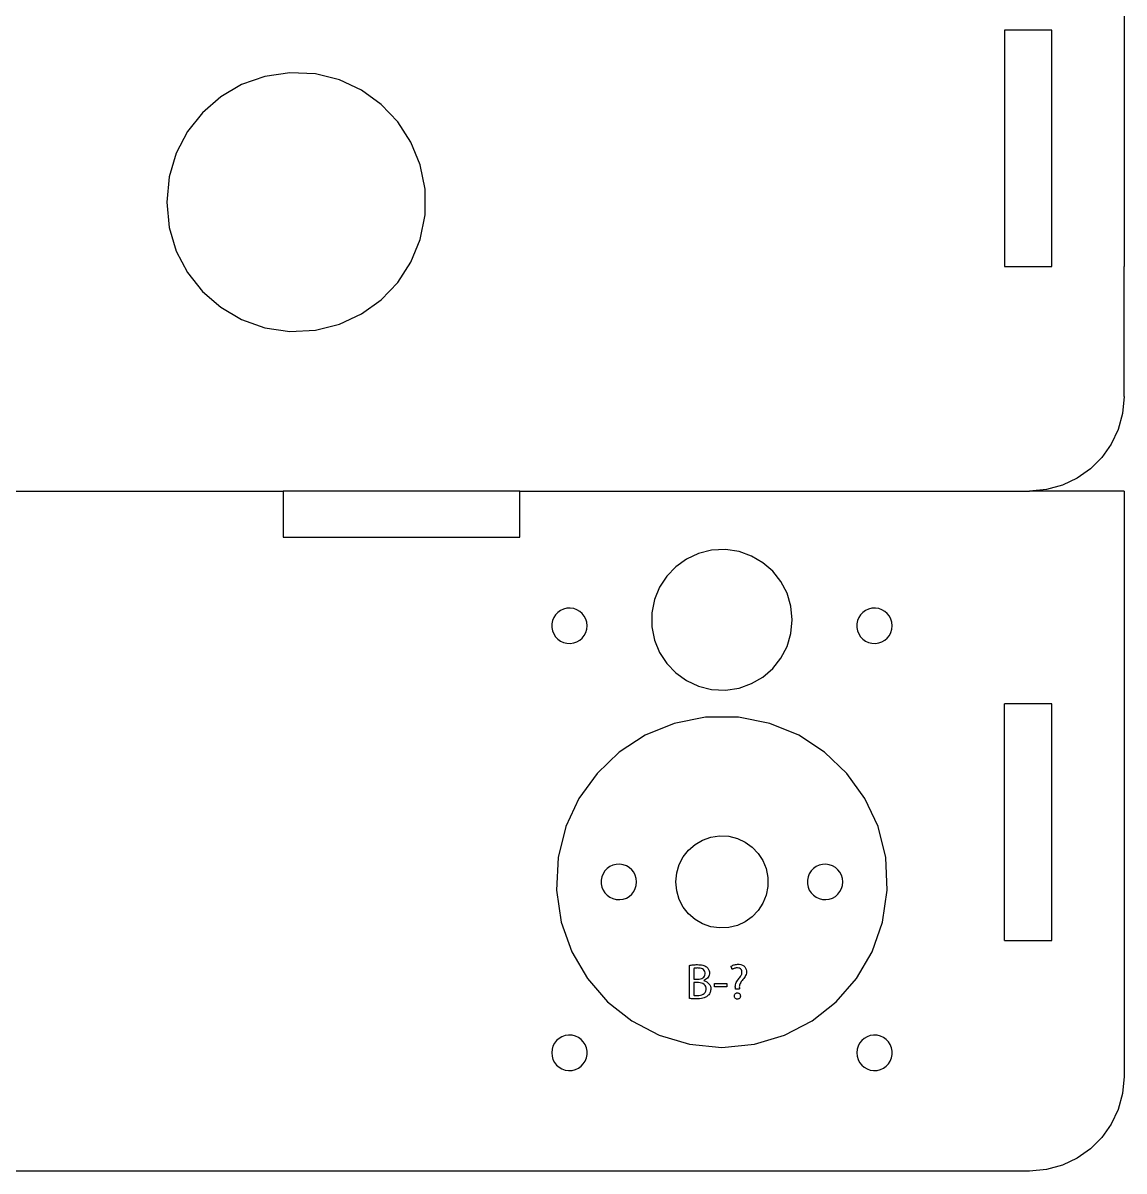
# Model space of a CAD drawing. Header units: metres. Extents: x -26 to 521, y 602 to 1019.
# Drawn here: x 427.9 to 521, y 655.7 to 752.7 of the extents above; entities that cross this region are included whole.
import ezdxf

# ---------------------------------------------------------------- set-up
doc = ezdxf.new("R2010")
doc.units = ezdxf.units.M

msp = doc.modelspace()

# ---------------------------------------------------------------- linework, layer by layer
at = {"layer": 'COMPONENT1'}
for p, q in [((520.981, 759.151), (520.981, 732.151)), ((514.881, 752.151), (510.882, 752.151)), ((510.882, 752.151), (510.882, 732.151)), ((514.881, 732.151), (514.881, 752.151)), ((448.325, 748.227), (446.366, 747.534)), ((450.435, 748.538), (448.325, 748.227)), ((452.6, 748.433), (450.435, 748.538)), ((454.64, 747.926), (452.6, 748.433)), ((456.509, 747.056), (454.64, 747.926)), ((446.366, 747.534), (444.598, 746.499)), ((458.166, 745.866), (456.509, 747.056)), ((444.598, 746.499), (443.061, 745.162)), ((459.572, 744.393), (458.166, 745.866)), ((443.061, 745.162), (441.796, 743.564)), ((460.686, 742.679), (459.572, 744.393)), ((441.796, 743.564), (440.843, 741.744)), ((461.469, 740.764), (460.686, 742.679)), ((440.843, 741.744), (440.241, 739.743)), ((461.879, 738.687), (461.469, 740.764)), ((440.241, 739.743), (440.032, 737.601)), ((461.879, 736.515), (461.879, 738.687)), ((440.032, 737.601), (440.241, 735.459)), ((461.469, 734.439), (461.879, 736.515)), ((440.241, 735.459), (440.843, 733.459)), ((460.686, 732.524), (461.469, 734.439)), ((440.843, 733.459), (441.796, 731.639)), ((459.572, 730.81), (460.686, 732.524)), ((510.882, 732.151), (514.881, 732.151)), ((520.981, 721.151), (520.981, 732.151)), ((441.796, 731.639), (443.061, 730.041)), ((458.166, 729.337), (459.572, 730.81)), ((443.061, 730.041), (444.598, 728.704)), ((456.509, 728.146), (458.166, 729.337)), ((444.598, 728.704), (446.366, 727.669)), ((446.366, 727.669), (448.325, 726.976)), ((452.6, 726.77), (454.64, 727.277)), ((454.64, 727.277), (456.509, 728.146)), ((448.325, 726.976), (450.435, 726.665)), ((450.435, 726.665), (452.6, 726.77)), ((520.981, 721.151), (520.852, 719.713)), ((520.852, 719.713), (520.481, 718.36)), ((520.481, 718.36), (519.889, 717.113)), ((519.889, 717.113), (519.1, 715.997)), ((519.1, 715.997), (518.136, 715.033)), ((518.136, 715.033), (517.019, 714.243)), ((517.019, 714.243), (515.773, 713.652)), ((389.426, 713.151), (449.885, 713.151)), ((449.885, 713.151), (449.885, 709.251)), ((469.885, 713.151), (449.885, 713.151)), ((469.885, 709.251), (469.885, 713.151)), ((469.885, 713.151), (502.981, 713.151)), ((502.981, 713.151), (512.981, 713.151)), ((514.419, 713.28), (512.981, 713.151)), ((520.981, 713.151), (512.981, 713.151)), ((515.773, 713.652), (514.419, 713.28)), ((520.981, 713.151), (520.981, 702.151)), ((449.885, 709.251), (469.885, 709.251)), ((484.994, 707.878), (483.979, 707.405)), ((486.103, 708.153), (484.994, 707.878)), ((487.279, 708.21), (486.103, 708.153)), ((488.426, 708.041), (487.279, 708.21)), ((489.49, 707.665), (488.426, 708.041)), ((483.979, 707.405), (483.078, 706.758)), ((490.451, 707.102), (489.49, 707.665)), ((491.286, 706.376), (490.451, 707.102)), ((482.315, 705.958), (481.709, 705.027)), ((483.078, 706.758), (482.315, 705.958)), ((491.973, 705.507), (491.286, 706.376)), ((481.709, 705.027), (481.284, 703.986)), ((492.491, 704.519), (491.973, 705.507)), ((481.284, 703.986), (481.061, 702.858)), ((492.818, 703.432), (492.491, 704.519)), ((473.326, 703.063), (473.099, 702.9)), ((473.582, 703.182), (473.326, 703.063)), ((473.861, 703.251), (473.582, 703.182)), ((474.158, 703.266), (473.861, 703.251)), ((474.447, 703.223), (474.158, 703.266)), ((474.715, 703.128), (474.447, 703.223)), ((474.957, 702.987), (474.715, 703.128)), ((492.932, 702.268), (492.818, 703.432)), ((499.124, 703.063), (498.897, 702.9)), ((499.38, 703.182), (499.124, 703.063)), ((499.66, 703.251), (499.38, 703.182)), ((499.956, 703.266), (499.66, 703.251)), ((500.245, 703.223), (499.956, 703.266)), ((500.514, 703.128), (500.245, 703.223)), ((500.756, 702.987), (500.514, 703.128)), ((472.646, 702.201), (472.59, 701.917)), ((472.753, 702.463), (472.646, 702.201)), ((472.906, 702.698), (472.753, 702.463)), ((473.099, 702.9), (472.906, 702.698)), ((475.168, 702.803), (474.957, 702.987)), ((475.341, 702.584), (475.168, 702.803)), ((475.472, 702.335), (475.341, 702.584)), ((475.554, 702.061), (475.472, 702.335)), ((475.583, 701.768), (475.554, 702.061)), ((481.061, 702.858), (481.061, 701.677)), ((492.818, 701.104), (492.932, 702.268)), ((498.445, 702.201), (498.389, 701.917)), ((498.552, 702.463), (498.445, 702.201)), ((498.705, 702.698), (498.552, 702.463)), ((498.897, 702.9), (498.705, 702.698)), ((500.966, 702.803), (500.756, 702.987)), ((501.14, 702.584), (500.966, 702.803)), ((501.27, 702.335), (501.14, 702.584)), ((501.353, 702.061), (501.27, 702.335)), ((501.381, 701.768), (501.353, 702.061)), ((520.981, 702.151), (520.981, 701.651)), ((472.59, 701.917), (472.59, 701.619)), ((472.59, 701.619), (472.646, 701.334)), ((472.646, 701.334), (472.753, 701.072)), ((472.753, 701.072), (472.906, 700.837)), ((475.341, 700.951), (475.472, 701.2)), ((475.472, 701.2), (475.554, 701.474)), ((475.554, 701.474), (475.583, 701.768)), ((481.061, 701.677), (481.284, 700.549)), ((492.491, 700.017), (492.818, 701.104)), ((498.389, 701.917), (498.389, 701.619)), ((498.389, 701.619), (498.445, 701.334)), ((498.445, 701.334), (498.552, 701.072)), ((498.552, 701.072), (498.705, 700.837)), ((501.14, 700.951), (501.27, 701.2)), ((501.27, 701.2), (501.353, 701.474)), ((501.353, 701.474), (501.381, 701.768)), ((520.981, 701.651), (520.981, 695.151)), ((472.906, 700.837), (473.099, 700.636)), ((473.099, 700.636), (473.326, 700.473)), ((473.326, 700.473), (473.582, 700.353)), ((473.582, 700.353), (473.861, 700.284)), ((473.861, 700.284), (474.158, 700.27)), ((474.158, 700.27), (474.447, 700.312)), ((474.447, 700.312), (474.715, 700.407)), ((474.715, 700.407), (474.957, 700.549)), ((474.957, 700.549), (475.168, 700.732)), ((475.168, 700.732), (475.341, 700.951)), ((481.284, 700.549), (481.709, 699.508)), ((498.705, 700.837), (498.897, 700.636)), ((498.897, 700.636), (499.124, 700.473)), ((499.124, 700.473), (499.38, 700.353)), ((499.38, 700.353), (499.66, 700.284)), ((499.66, 700.284), (499.956, 700.27)), ((499.956, 700.27), (500.245, 700.312)), ((500.245, 700.312), (500.514, 700.407)), ((500.514, 700.407), (500.756, 700.549)), ((500.756, 700.549), (500.966, 700.732)), ((500.966, 700.732), (501.14, 700.951)), ((481.709, 699.508), (482.315, 698.577)), ((491.973, 699.028), (492.491, 700.017)), ((482.315, 698.577), (483.078, 697.777)), ((490.451, 697.433), (491.286, 698.159)), ((491.286, 698.159), (491.973, 699.028)), ((483.078, 697.777), (483.979, 697.13)), ((489.49, 696.871), (490.451, 697.433)), ((483.979, 697.13), (484.994, 696.658)), ((484.994, 696.658), (486.103, 696.382)), ((486.103, 696.382), (487.279, 696.325)), ((487.279, 696.325), (488.426, 696.494)), ((488.426, 696.494), (489.49, 696.871)), ((514.881, 695.151), (510.882, 695.151)), ((510.882, 675.151), (510.882, 695.151)), ((514.881, 675.151), (514.881, 695.151)), ((520.981, 695.151), (520.981, 663.651)), ((482.939, 693.508), (480.49, 692.508)), ((485.594, 694.033), (482.939, 693.508)), ((488.371, 694.033), (485.594, 694.033)), ((491.026, 693.508), (488.371, 694.033)), ((493.474, 692.508), (491.026, 693.508)), ((480.49, 692.508), (478.299, 691.084)), ((495.666, 691.084), (493.474, 692.508)), ((478.299, 691.084), (476.416, 689.286)), ((497.548, 689.286), (495.666, 691.084)), ((476.416, 689.286), (474.893, 687.167)), ((499.071, 687.167), (497.548, 689.286)), ((474.893, 687.167), (473.782, 684.778)), ((500.182, 684.778), (499.071, 687.167)), ((473.782, 684.778), (473.134, 682.17)), ((500.83, 682.17), (500.182, 684.778)), ((484.708, 683.27), (485.338, 683.639)), ((485.338, 683.639), (486.036, 683.886)), ((486.036, 683.886), (486.788, 683.997)), ((486.788, 683.997), (487.559, 683.959)), ((487.559, 683.959), (488.285, 683.778)), ((488.285, 683.778), (488.951, 683.469)), ((483.711, 682.225), (484.161, 682.794)), ((484.161, 682.794), (484.708, 683.27)), ((488.951, 683.469), (489.541, 683.045)), ((489.541, 683.045), (490.042, 682.52)), ((473.134, 682.17), (472.999, 679.402)), ((483.371, 681.577), (483.711, 682.225)), ((490.042, 682.52), (490.438, 681.91)), ((490.438, 681.91), (490.717, 681.228)), ((500.965, 679.402), (500.83, 682.17)), ((476.939, 680.797), (476.832, 680.535)), ((477.091, 681.032), (476.939, 680.797)), ((477.284, 681.233), (477.091, 681.032)), ((477.511, 681.397), (477.284, 681.233)), ((477.767, 681.516), (477.511, 681.397)), ((478.047, 681.585), (477.767, 681.516)), ((478.343, 681.6), (478.047, 681.585)), ((478.632, 681.557), (478.343, 681.6)), ((478.9, 681.462), (478.632, 681.557)), ((479.143, 681.32), (478.9, 681.462)), ((479.353, 681.137), (479.143, 681.32)), ((479.526, 680.918), (479.353, 681.137)), ((479.657, 680.669), (479.526, 680.918)), ((479.739, 680.395), (479.657, 680.669)), ((483.082, 680.101), (483.157, 680.864)), ((483.157, 680.864), (483.371, 681.577)), ((490.717, 681.228), (490.863, 680.488)), ((494.367, 680.797), (494.26, 680.535)), ((494.52, 681.032), (494.367, 680.797)), ((494.712, 681.233), (494.52, 681.032)), ((494.939, 681.397), (494.712, 681.233)), ((495.195, 681.516), (494.939, 681.397)), ((495.475, 681.585), (495.195, 681.516)), ((495.771, 681.6), (495.475, 681.585)), ((496.06, 681.557), (495.771, 681.6)), ((496.329, 681.462), (496.06, 681.557)), ((496.571, 681.32), (496.329, 681.462)), ((496.781, 681.137), (496.571, 681.32)), ((496.955, 680.918), (496.781, 681.137)), ((497.085, 680.669), (496.955, 680.918)), ((497.168, 680.395), (497.085, 680.669)), ((476.832, 680.535), (476.775, 680.25)), ((476.775, 680.25), (476.775, 679.953)), ((476.775, 679.953), (476.832, 679.668)), ((479.657, 679.534), (479.739, 679.808)), ((479.768, 680.101), (479.739, 680.395)), ((479.739, 679.808), (479.768, 680.101)), ((483.157, 679.338), (483.082, 680.101)), ((490.863, 679.715), (490.717, 678.975)), ((490.863, 680.488), (490.863, 679.715)), ((494.26, 680.535), (494.204, 680.25)), ((494.204, 680.25), (494.204, 679.953)), ((494.204, 679.953), (494.26, 679.668)), ((497.085, 679.534), (497.168, 679.808)), ((497.196, 680.101), (497.168, 680.395)), ((497.168, 679.808), (497.196, 680.101)), ((472.999, 679.402), (473.397, 676.704)), ((476.832, 679.668), (476.939, 679.406)), ((476.939, 679.406), (477.091, 679.171)), ((477.091, 679.171), (477.284, 678.969)), ((477.284, 678.969), (477.511, 678.806)), ((477.511, 678.806), (477.767, 678.687)), ((478.632, 678.646), (478.9, 678.741)), ((478.9, 678.741), (479.143, 678.883)), ((479.143, 678.883), (479.353, 679.066)), ((479.353, 679.066), (479.526, 679.285)), ((479.526, 679.285), (479.657, 679.534)), ((483.371, 678.626), (483.157, 679.338)), ((490.717, 678.975), (490.438, 678.293)), ((494.26, 679.668), (494.367, 679.406)), ((494.367, 679.406), (494.52, 679.171)), ((494.52, 679.171), (494.712, 678.969)), ((494.712, 678.969), (494.939, 678.806)), ((494.939, 678.806), (495.195, 678.687)), ((496.06, 678.646), (496.329, 678.741)), ((496.329, 678.741), (496.571, 678.883)), ((496.571, 678.883), (496.781, 679.066)), ((496.781, 679.066), (496.955, 679.285)), ((496.955, 679.285), (497.085, 679.534)), ((500.567, 676.704), (500.965, 679.402)), ((477.767, 678.687), (478.047, 678.618)), ((478.047, 678.618), (478.343, 678.603)), ((478.343, 678.603), (478.632, 678.646)), ((483.711, 677.978), (483.371, 678.626)), ((484.161, 677.408), (483.711, 677.978)), ((490.438, 678.293), (490.042, 677.682)), ((495.195, 678.687), (495.475, 678.618)), ((495.475, 678.618), (495.771, 678.603)), ((495.771, 678.603), (496.06, 678.646)), ((484.708, 676.932), (484.161, 677.408)), ((485.338, 676.564), (484.708, 676.932)), ((489.541, 677.158), (488.951, 676.734)), ((490.042, 677.682), (489.541, 677.158)), ((473.397, 676.704), (474.283, 674.199)), ((486.036, 676.317), (485.338, 676.564)), ((486.788, 676.206), (486.036, 676.317)), ((487.559, 676.243), (486.788, 676.206)), ((488.285, 676.424), (487.559, 676.243)), ((488.951, 676.734), (488.285, 676.424)), ((499.681, 674.199), (500.567, 676.704)), ((510.882, 675.151), (514.881, 675.151)), ((474.283, 674.199), (475.607, 671.939)), ((498.358, 671.939), (499.681, 674.199)), ((475.607, 671.939), (477.316, 669.974)), ((496.649, 669.974), (498.358, 671.939)), ((477.316, 669.974), (479.359, 668.357)), ((494.605, 668.357), (496.649, 669.974)), ((479.359, 668.357), (481.685, 667.138)), ((492.279, 667.138), (494.605, 668.357)), ((473.719, 667.106), (473.45, 667.011)), ((474.008, 667.149), (473.719, 667.106)), ((474.304, 667.135), (474.008, 667.149)), ((474.584, 667.065), (474.304, 667.135)), ((474.84, 666.946), (474.584, 667.065)), ((481.685, 667.138), (484.244, 666.369)), ((489.721, 666.369), (492.279, 667.138)), ((499.517, 667.106), (499.249, 667.011)), ((499.807, 667.149), (499.517, 667.106)), ((500.103, 667.135), (499.807, 667.149)), ((500.382, 667.065), (500.103, 667.135)), ((500.638, 666.946), (500.382, 667.065)), ((472.694, 666.218), (472.611, 665.944)), ((472.824, 666.468), (472.694, 666.218)), ((472.998, 666.687), (472.824, 666.468)), ((473.208, 666.87), (472.998, 666.687)), ((473.45, 667.011), (473.208, 666.87)), ((475.067, 666.783), (474.84, 666.946)), ((475.259, 666.581), (475.067, 666.783)), ((475.412, 666.346), (475.259, 666.581)), ((475.519, 666.084), (475.412, 666.346)), ((484.244, 666.369), (486.982, 666.101)), ((486.982, 666.101), (489.721, 666.369)), ((498.492, 666.218), (498.41, 665.944)), ((498.623, 666.468), (498.492, 666.218)), ((498.796, 666.687), (498.623, 666.468)), ((499.007, 666.87), (498.796, 666.687)), ((499.249, 667.011), (499.007, 666.87)), ((500.865, 666.783), (500.638, 666.946)), ((501.058, 666.581), (500.865, 666.783)), ((501.211, 666.346), (501.058, 666.581)), ((501.318, 666.084), (501.211, 666.346)), ((472.611, 665.944), (472.583, 665.651)), ((472.583, 665.651), (472.611, 665.358)), ((472.611, 665.358), (472.694, 665.084)), ((475.412, 664.956), (475.519, 665.218)), ((475.575, 665.8), (475.519, 666.084)), ((475.519, 665.218), (475.575, 665.502)), ((475.575, 665.502), (475.575, 665.8)), ((498.41, 665.944), (498.381, 665.651)), ((498.381, 665.651), (498.41, 665.358)), ((498.41, 665.358), (498.492, 665.084)), ((501.211, 664.956), (501.318, 665.218)), ((501.374, 665.8), (501.318, 666.084)), ((501.318, 665.218), (501.374, 665.502)), ((501.374, 665.502), (501.374, 665.8)), ((472.694, 665.084), (472.824, 664.834)), ((472.824, 664.834), (472.998, 664.615)), ((472.998, 664.615), (473.208, 664.432)), ((473.208, 664.432), (473.45, 664.29)), ((473.45, 664.29), (473.719, 664.195)), ((473.719, 664.195), (474.008, 664.153)), ((474.008, 664.153), (474.304, 664.167)), ((474.304, 664.167), (474.584, 664.237)), ((474.584, 664.237), (474.84, 664.356)), ((474.84, 664.356), (475.067, 664.519)), ((475.067, 664.519), (475.259, 664.721)), ((475.259, 664.721), (475.412, 664.956)), ((498.492, 665.084), (498.623, 664.834)), ((498.623, 664.834), (498.796, 664.615)), ((498.796, 664.615), (499.007, 664.432)), ((499.007, 664.432), (499.249, 664.29)), ((499.249, 664.29), (499.517, 664.195)), ((499.517, 664.195), (499.807, 664.153)), ((499.807, 664.153), (500.103, 664.167)), ((500.103, 664.167), (500.382, 664.237)), ((500.382, 664.237), (500.638, 664.356)), ((500.638, 664.356), (500.865, 664.519)), ((500.865, 664.519), (501.058, 664.721)), ((501.058, 664.721), (501.211, 664.956)), ((520.981, 663.651), (520.852, 662.213)), ((520.852, 662.213), (520.481, 660.859)), ((520.481, 660.859), (519.889, 659.613)), ((519.889, 659.613), (519.1, 658.497)), ((519.1, 658.497), (518.136, 657.532)), ((518.136, 657.532), (517.019, 656.743)), ((517.019, 656.743), (515.773, 656.151)), ((512.981, 655.651), (418.176, 655.651)), ((514.419, 655.78), (512.981, 655.651)), ((515.773, 656.151), (514.419, 655.78))]:
    msp.add_line(p, q, dxfattribs=at)
at = {"layer": 'COMPONENT14'}
for p, q in [((484.236, 673.043), (484.3, 673.056)), ((484.236, 672.925), (484.236, 673.043)), ((484.236, 672.615), (484.236, 672.925)), ((484.3, 673.056), (484.372, 673.069)), ((484.372, 673.069), (484.45, 673.079)), ((484.45, 673.079), (484.534, 673.089)), ((484.534, 673.089), (484.621, 673.096)), ((484.621, 673.096), (484.713, 673.102)), ((484.713, 673.102), (484.806, 673.105)), ((484.806, 673.105), (484.9, 673.106)), ((484.9, 673.106), (485.027, 673.104)), ((485.027, 673.104), (485.147, 673.096)), ((485.147, 673.096), (485.257, 673.081)), ((485.257, 673.081), (485.357, 673.06)), ((485.357, 673.06), (485.448, 673.033)), ((485.448, 673.033), (485.531, 672.999)), ((485.531, 672.999), (485.606, 672.958)), ((485.606, 672.958), (485.675, 672.91)), ((485.675, 672.91), (485.73, 672.865)), ((487.755, 672.942), (487.773, 672.985)), ((487.769, 672.906), (487.755, 672.942)), ((487.786, 672.86), (487.769, 672.906)), ((487.773, 672.985), (487.835, 673.02)), ((487.835, 673.02), (487.903, 673.05)), ((487.903, 673.05), (487.976, 673.077)), ((487.976, 673.077), (488.054, 673.099)), ((488.054, 673.099), (488.135, 673.116)), ((488.135, 673.116), (488.218, 673.129)), ((488.218, 673.129), (488.302, 673.135)), ((488.302, 673.135), (488.424, 673.134)), ((488.424, 673.134), (488.582, 673.11)), ((488.582, 673.11), (488.717, 673.063)), ((488.717, 673.063), (488.828, 672.996)), ((488.828, 672.996), (488.917, 672.913)), ((488.917, 672.913), (488.984, 672.815)), ((484.236, 672.175), (484.236, 672.615)), ((484.236, 671.669), (484.236, 672.175)), ((484.623, 672.801), (484.604, 672.744)), ((484.604, 672.744), (484.604, 672.634)), ((484.604, 672.634), (484.604, 672.486)), ((484.604, 672.486), (484.604, 672.32)), ((484.604, 672.32), (484.604, 672.155)), ((484.604, 672.155), (484.604, 672.013)), ((484.604, 672.013), (484.604, 671.913)), ((484.649, 672.806), (484.623, 672.801)), ((484.68, 672.81), (484.649, 672.806)), ((484.715, 672.814), (484.68, 672.81)), ((484.754, 672.817), (484.715, 672.814)), ((484.799, 672.82), (484.754, 672.817)), ((484.85, 672.822), (484.799, 672.82)), ((484.906, 672.823), (484.85, 672.822)), ((485.01, 672.821), (484.906, 672.823)), ((485.133, 672.807), (485.01, 672.821)), ((485.243, 672.78), (485.133, 672.807)), ((485.169, 671.904), (485.276, 671.942)), ((485.339, 672.74), (485.243, 672.78)), ((485.276, 671.942), (485.366, 671.995)), ((485.419, 672.685), (485.339, 672.74)), ((485.366, 671.995), (485.44, 672.06)), ((485.481, 672.615), (485.419, 672.685)), ((485.44, 672.06), (485.496, 672.137)), ((485.525, 672.529), (485.481, 672.615)), ((485.496, 672.137), (485.533, 672.223)), ((485.549, 672.427), (485.525, 672.529)), ((485.533, 672.223), (485.551, 672.318)), ((485.551, 672.318), (485.549, 672.427)), ((485.756, 671.967), (485.679, 671.897)), ((485.73, 672.865), (485.778, 672.817)), ((485.819, 672.046), (485.756, 671.967)), ((485.778, 672.817), (485.82, 672.764)), ((485.87, 672.133), (485.819, 672.046)), ((485.82, 672.764), (485.856, 672.706)), ((485.856, 672.706), (485.885, 672.642)), ((485.905, 672.226), (485.87, 672.133)), ((485.885, 672.642), (485.907, 672.573)), ((485.925, 672.324), (485.905, 672.226)), ((485.907, 672.573), (485.922, 672.499)), ((485.922, 672.499), (485.928, 672.42)), ((485.928, 672.42), (485.925, 672.324)), ((487.805, 672.811), (487.786, 672.86)), ((487.823, 672.764), (487.805, 672.811)), ((487.837, 672.727), (487.823, 672.764)), ((487.864, 672.712), (487.837, 672.727)), ((487.908, 672.74), (487.864, 672.712)), ((487.957, 672.764), (487.908, 672.74)), ((488.009, 672.785), (487.957, 672.764)), ((488.065, 672.802), (488.009, 672.785)), ((488.121, 672.816), (488.065, 672.802)), ((488.179, 672.825), (488.121, 672.816)), ((488.237, 672.83), (488.179, 672.825)), ((488.307, 672.83), (488.237, 672.83)), ((488.396, 672.818), (488.307, 672.83)), ((488.367, 671.872), (488.436, 671.955)), ((488.473, 672.795), (488.396, 672.818)), ((488.436, 671.955), (488.497, 672.032)), ((488.537, 672.76), (488.473, 672.795)), ((488.497, 672.032), (488.548, 672.106)), ((488.59, 672.715), (488.537, 672.76)), ((488.548, 672.106), (488.592, 672.176)), ((488.63, 672.66), (488.59, 672.715)), ((488.592, 672.176), (488.627, 672.245)), ((488.627, 672.245), (488.652, 672.313)), ((488.658, 672.597), (488.63, 672.66)), ((488.652, 672.313), (488.669, 672.381)), ((488.673, 672.526), (488.658, 672.597)), ((488.669, 672.381), (488.676, 672.45)), ((488.676, 672.45), (488.673, 672.526)), ((488.818, 671.931), (488.749, 671.844)), ((488.882, 672.017), (488.818, 671.931)), ((488.937, 672.103), (488.882, 672.017)), ((488.984, 672.191), (488.937, 672.103)), ((488.984, 672.815), (489.029, 672.708)), ((489.02, 672.282), (488.984, 672.191)), ((489.045, 672.378), (489.02, 672.282)), ((489.029, 672.708), (489.053, 672.593)), ((489.057, 672.479), (489.045, 672.378)), ((489.053, 672.593), (489.057, 672.479)), ((484.236, 671.159), (484.236, 671.669)), ((484.236, 670.709), (484.236, 671.159)), ((484.604, 671.913), (484.604, 671.875)), ((484.604, 671.875), (484.654, 671.875)), ((484.613, 671.6), (484.604, 671.537)), ((484.604, 671.537), (484.604, 671.407)), ((484.604, 671.407), (484.604, 671.233)), ((484.604, 671.233), (484.604, 671.037)), ((484.604, 671.037), (484.604, 670.843)), ((484.642, 671.6), (484.613, 671.6)), ((484.687, 671.6), (484.642, 671.6)), ((484.654, 671.875), (484.706, 671.875)), ((484.74, 671.6), (484.687, 671.6)), ((484.706, 671.875), (484.765, 671.875)), ((484.795, 671.6), (484.74, 671.6)), ((484.765, 671.875), (484.826, 671.875)), ((484.846, 671.6), (484.795, 671.6)), ((484.826, 671.875), (484.879, 671.875)), ((484.907, 671.6), (484.846, 671.6)), ((484.879, 671.875), (484.919, 671.875)), ((484.996, 671.598), (484.907, 671.6)), ((484.919, 671.875), (485.047, 671.881)), ((485.135, 671.581), (484.996, 671.598)), ((485.047, 671.881), (485.169, 671.904)), ((485.263, 671.549), (485.135, 671.581)), ((485.377, 671.5), (485.263, 671.549)), ((485.475, 671.435), (485.377, 671.5)), ((485.489, 671.786), (485.446, 671.769)), ((485.446, 671.769), (485.497, 671.743)), ((485.553, 671.352), (485.475, 671.435)), ((485.59, 671.836), (485.489, 671.786)), ((485.497, 671.743), (485.599, 671.705)), ((485.609, 671.251), (485.553, 671.352)), ((485.679, 671.897), (485.59, 671.836)), ((485.599, 671.705), (485.7, 671.651)), ((485.64, 671.131), (485.609, 671.251)), ((485.616, 670.861), (485.643, 670.992)), ((485.643, 670.992), (485.64, 671.131)), ((485.7, 671.651), (485.794, 671.581)), ((485.794, 671.581), (485.879, 671.496)), ((485.879, 671.496), (485.949, 671.393)), ((485.949, 671.393), (486, 671.274)), ((486, 671.274), (486.03, 671.137)), ((486.034, 671.01), (486.026, 670.924)), ((486.03, 671.137), (486.034, 671.01)), ((486.357, 671.241), (486.357, 671.511)), ((486.357, 671.511), (487.403, 671.511)), ((487.403, 671.241), (486.357, 671.241)), ((487.403, 671.511), (487.403, 671.241)), ((488.113, 671.233), (488.118, 671.32)), ((488.118, 671.15), (488.113, 671.233)), ((488.118, 671.32), (488.132, 671.409)), ((488.121, 671.12), (488.118, 671.15)), ((488.124, 671.08), (488.121, 671.12)), ((488.127, 671.046), (488.124, 671.08)), ((488.178, 671.046), (488.127, 671.046)), ((488.132, 671.409), (488.157, 671.499)), ((488.157, 671.499), (488.192, 671.591)), ((488.231, 671.046), (488.178, 671.046)), ((488.192, 671.591), (488.239, 671.684)), ((488.291, 671.046), (488.231, 671.046)), ((488.239, 671.684), (488.297, 671.778)), ((488.352, 671.046), (488.291, 671.046)), ((488.297, 671.778), (488.367, 671.872)), ((488.406, 671.046), (488.352, 671.046)), ((488.461, 671.05), (488.406, 671.046)), ((488.457, 671.295), (488.451, 671.218)), ((488.451, 671.218), (488.453, 671.152)), ((488.453, 671.152), (488.455, 671.116)), ((488.455, 671.116), (488.458, 671.077)), ((488.47, 671.372), (488.457, 671.295)), ((488.458, 671.077), (488.461, 671.05)), ((488.493, 671.447), (488.47, 671.372)), ((488.524, 671.523), (488.493, 671.447)), ((488.565, 671.6), (488.524, 671.523)), ((488.616, 671.678), (488.565, 671.6)), ((488.677, 671.758), (488.616, 671.678)), ((488.749, 671.844), (488.677, 671.758)), ((484.236, 670.383), (484.236, 670.709)), ((484.236, 670.243), (484.236, 670.383)), ((484.28, 670.236), (484.236, 670.243)), ((484.335, 670.23), (484.28, 670.236)), ((484.395, 670.225), (484.335, 670.23)), ((484.462, 670.22), (484.395, 670.225)), ((484.535, 670.215), (484.462, 670.22)), ((484.614, 670.212), (484.535, 670.215)), ((484.604, 670.843), (484.604, 670.675)), ((484.604, 670.675), (484.604, 670.558)), ((484.604, 670.558), (484.604, 670.513)), ((484.604, 670.513), (484.634, 670.509)), ((484.699, 670.209), (484.614, 670.212)), ((484.634, 670.509), (484.665, 670.505)), ((484.665, 670.505), (484.699, 670.502)), ((484.699, 670.502), (484.735, 670.5)), ((484.789, 670.208), (484.699, 670.209)), ((484.735, 670.5), (484.773, 670.498)), ((484.773, 670.498), (484.814, 670.497)), ((484.941, 670.211), (484.789, 670.208)), ((484.814, 670.497), (484.858, 670.496)), ((484.858, 670.496), (484.904, 670.496)), ((484.904, 670.496), (485.024, 670.5)), ((485.097, 670.221), (484.941, 670.211)), ((485.024, 670.5), (485.156, 670.517)), ((485.239, 670.239), (485.097, 670.221)), ((485.156, 670.517), (485.28, 670.55)), ((485.369, 670.265), (485.239, 670.239)), ((485.28, 670.55), (485.392, 670.599)), ((485.487, 670.3), (485.369, 670.265)), ((485.392, 670.599), (485.487, 670.667)), ((485.487, 670.667), (485.563, 670.753)), ((485.592, 670.343), (485.487, 670.3)), ((485.563, 670.753), (485.616, 670.861)), ((485.686, 670.395), (485.592, 670.343)), ((485.767, 670.455), (485.686, 670.395)), ((485.826, 670.511), (485.767, 670.455)), ((485.875, 670.567), (485.826, 670.511)), ((485.919, 670.628), (485.875, 670.567)), ((485.956, 670.695), (485.919, 670.628)), ((485.987, 670.766), (485.956, 670.695)), ((486.01, 670.842), (485.987, 670.766)), ((486.026, 670.924), (486.01, 670.842)), ((488.038, 670.45), (488.042, 670.504)), ((488.042, 670.397), (488.038, 670.45)), ((488.042, 670.504), (488.055, 670.554)), ((488.055, 670.349), (488.042, 670.397)), ((488.055, 670.554), (488.076, 670.599)), ((488.075, 670.305), (488.055, 670.349)), ((488.103, 670.267), (488.075, 670.305)), ((488.076, 670.599), (488.105, 670.637)), ((488.136, 670.235), (488.103, 670.267)), ((488.105, 670.637), (488.139, 670.669)), ((488.176, 670.211), (488.136, 670.235)), ((488.139, 670.669), (488.18, 670.693)), ((488.221, 670.195), (488.176, 670.211)), ((488.18, 670.693), (488.225, 670.709)), ((488.27, 670.187), (488.221, 670.195)), ((488.225, 670.709), (488.274, 670.716)), ((488.324, 670.19), (488.27, 670.187)), ((488.274, 670.716), (488.327, 670.713)), ((488.374, 670.202), (488.324, 670.19)), ((488.327, 670.713), (488.376, 670.702)), ((488.418, 670.222), (488.374, 670.202)), ((488.376, 670.702), (488.42, 670.682)), ((488.456, 670.25), (488.418, 670.222)), ((488.42, 670.682), (488.457, 670.654)), ((488.487, 670.285), (488.456, 670.25)), ((488.457, 670.654), (488.488, 670.619)), ((488.511, 670.326), (488.487, 670.285)), ((488.488, 670.619), (488.511, 670.577)), ((488.511, 670.577), (488.528, 670.53)), ((488.528, 670.373), (488.511, 670.326)), ((488.528, 670.53), (488.536, 670.477)), ((488.536, 670.423), (488.528, 670.373)), ((488.536, 670.477), (488.536, 670.423))]:
    msp.add_line(p, q, dxfattribs=at)

doc.saveas('drawing.dxf')
